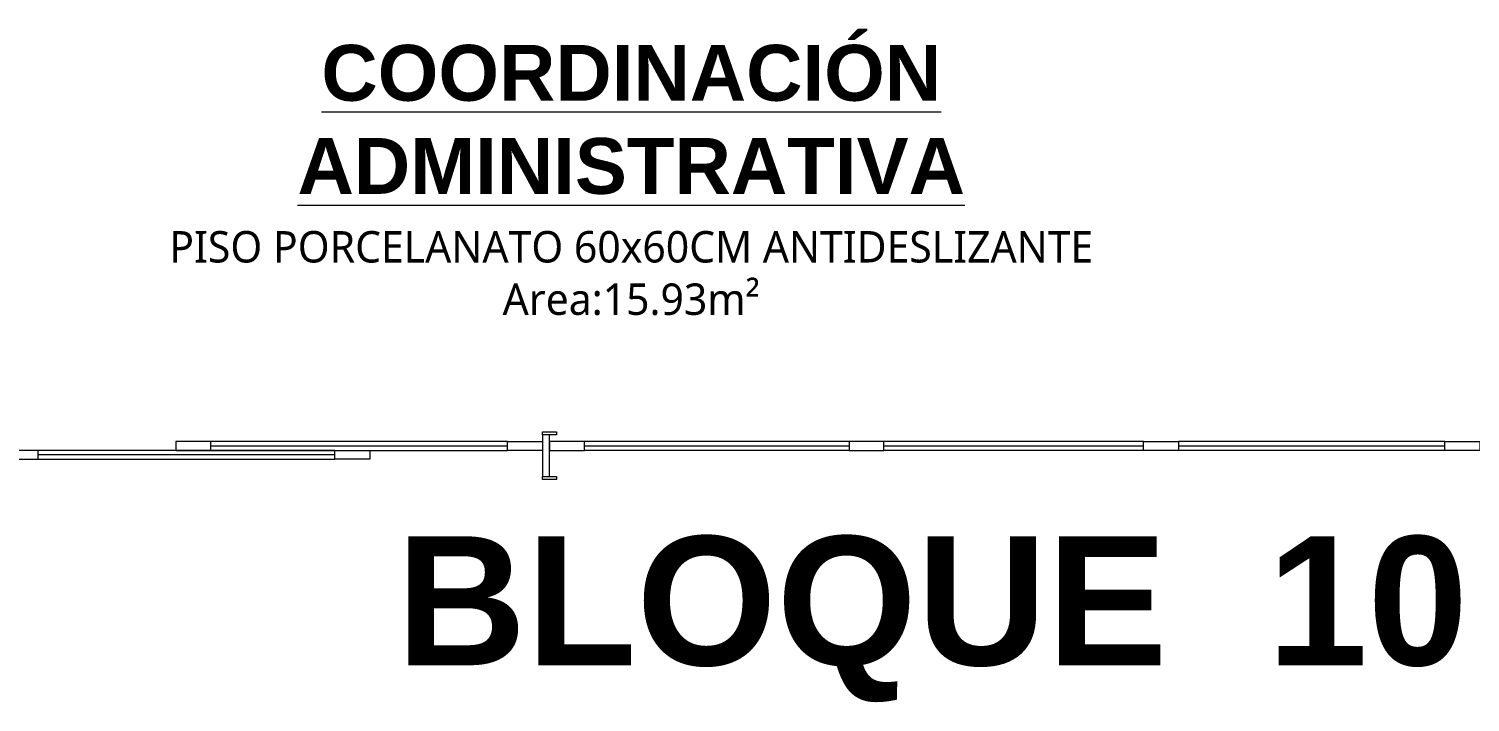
# Model space of a CAD drawing. Header units: millimetres. Extents: x 1 to 121, y 0 to 90.
# Drawn here: x 41.846 to 45.974, y 63.628 to 65.557 of the extents above; entities that cross this region are included whole.
import ezdxf
from ezdxf.enums import TextEntityAlignment as Align

# ---------------------------------------------------------------- set-up
doc = ezdxf.new("R2010")
doc.units = ezdxf.units.MM
for name, color, linetype, lineweight in [('letras sr', 7, 'Continuous', 5), ('TEXTOS-SUBTITULO', 7, 'Continuous', 30), ('Vanos', 140, 'Continuous', 5)]:
    doc.layers.add(name, color=color, linetype=linetype, lineweight=lineweight)
doc.styles.add('Santa Rosa 1 50', font='trebuc.ttf')
doc.styles.add('TURBO_BASS', font='swisseb.ttf')

# ---------------------------------------------------------------- blocks, each defined once
blk = doc.blocks.new('A$C252D5CB4')
at = {"layer": 'Vanos', "linetype": 'Continuous'}
blk.add_line((0.02, 0.128), (0.02, 0.008), dxfattribs=at)
for points in [[(0, 0.128), (0, 0.136), (0.04, 0.136), (0.04, 0.128)], [(0.02, 0.128), (0.02, 0.008), (0.04, 0.008), (0.04, 0.128)], [(0, 0), (0, 0.008), (0.04, 0.008), (0.04, 0)]]:
    blk.add_lwpolyline(points, close=True, dxfattribs=at)

msp = doc.modelspace()

# ---------------------------------------------------------------- linework, layer by layer
at = {"layer": 'Vanos', "color": 7, "linetype": 'Continuous'}
for p, q in [((43.217, 64.3744), (42.367, 64.3744)), ((44.1953, 64.3744), (43.437, 64.3744)), ((45.0386, 64.3744), (44.2953, 64.3744)), ((45.902, 64.3744), (45.1386, 64.3744)), ((42.7221, 64.3494), (41.8721, 64.3494)), ((42.7221, 64.3369), (41.8721, 64.3369)), ((43.217, 64.3619), (42.367, 64.3619)), ((42.367, 64.3494), (43.217, 64.3494)), ((44.1953, 64.3619), (43.437, 64.3619)), ((44.1953, 64.3494), (43.437, 64.3494)), ((45.0386, 64.3619), (44.2953, 64.3619)), ((45.0386, 64.3494), (44.2953, 64.3494)), ((45.902, 64.3619), (45.1386, 64.3619)), ((45.902, 64.3494), (45.1386, 64.3494)), ((41.8721, 64.3244), (42.7221, 64.3244))]:
    msp.add_line(p, q, dxfattribs=at)
at = {"layer": 'Vanos', "linetype": 'Continuous'}
for points in [[(42.267, 64.3494), (42.367, 64.3494), (42.367, 64.3744), (42.267, 64.3744)], [(43.317, 64.3494), (43.217, 64.3494), (43.217, 64.3744), (43.317, 64.3744)], [(43.337, 64.3494), (43.437, 64.3494), (43.437, 64.3744), (43.337, 64.3744)], [(44.1953, 64.3494), (44.2953, 64.3494), (44.2953, 64.3744), (44.1953, 64.3744)], [(45.1386, 64.3494), (45.0386, 64.3494), (45.0386, 64.3744), (45.1386, 64.3744)], [(46.002, 64.3494), (45.902, 64.3494), (45.902, 64.3744), (46.002, 64.3744)], [(41.7721, 64.3244), (41.8721, 64.3244), (41.8721, 64.3494), (41.7721, 64.3494)], [(42.8221, 64.3244), (42.7221, 64.3244), (42.7221, 64.3494), (42.8221, 64.3494)]]:
    msp.add_lwpolyline(points, close=True, dxfattribs=at)

# ---------------------------------------------------------------- block references
at = {"layer": 'Vanos', "linetype": 'Continuous', "rotation": 180}
msp.add_blockref('A$C252D5CB4', (43.357, 64.4024), dxfattribs=at)

# ---------------------------------------------------------------- texts
at = {"layer": 'letras sr', "insert": (40.6418, 65.5111), "char_height": 0.209, "attachment_point": 1, "style": 'Santa Rosa 1 50'}
msp.add_mtext_dynamic_manual_height_columns('\\pxqc;{\\fSwis721 Ex BT|b1|i0|c0|p34;\\H0.76555x;\\LCOORDINACIÓN\\PADMINISTRATIVA\\H1.30625x;\\P\\fTrebuchet MS|b0|i0|c0|p34;\\H0.43062x;\\lPISO PORCELANATO 60x60CM ANTIDESLIZANTE\\H1x;\\PArea:15.93m²}', width=5.859027, gutter_width=1, heights=[0], dxfattribs=at)
at = {"layer": 'TEXTOS-SUBTITULO', "style": 'TURBO_BASS'}
msp.add_text('BLOQUE  10', height=0.36967, dxfattribs=at).set_placement((44.4329, 63.7337, 0), align=Align.CENTER)

doc.saveas('drawing.dxf')
